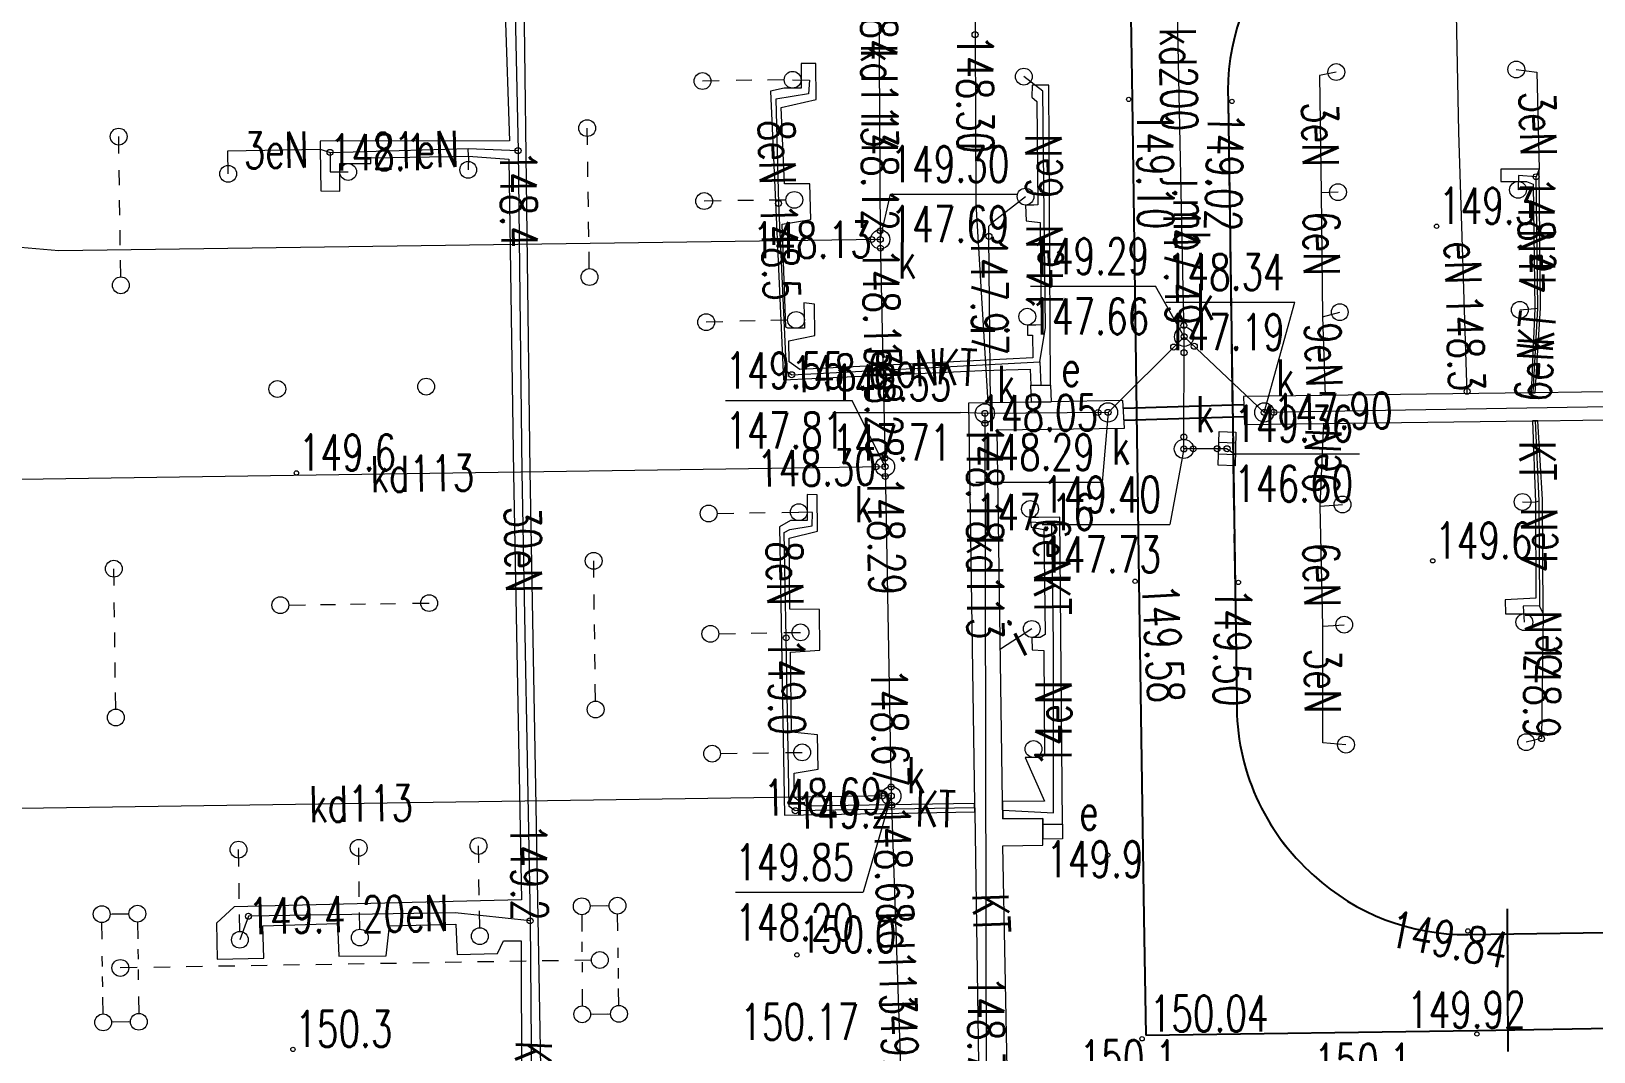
# Model space of a CAD drawing. Header units: metres. Extents: x 7583802 to 7586368, y 5958992 to 5960558.
# Drawn here: x 7585829 to 7585894.1, y 5959352 to 5959394.5 of the extents above; entities that cross this region are included whole.
import ezdxf
from ezdxf.enums import TextEntityAlignment as Align

# ---------------------------------------------------------------- set-up
doc = ezdxf.new("R2010")
doc.units = ezdxf.units.M
for name, pattern in [('3_KTJZ01', [4, 3, -1]), ('3_KTKR01', [0]), ('4_1', [0]), ('4_SUOP03_13', [0]), ('4_SUOP05_02', [0]), ('4_SUPE_01', [0]), ('4_SUPI_01', [0]), ('4_SUPK_01', [0]), ('4_SUSM03_02', [0]), ('4_SUUS18_02', [0])]:
    doc.linetypes.add(name, pattern=pattern)
doc.layers.get('0').update_dxf_attribs({"color": 250, "linetype": 'CONTINUOUS', "lineweight": 100})
for name, color, linetype, lineweight in [('KTJZ_E_T_0', 7, 'CONTINUOUS', 15), ('KTJZ_L_0', 7, '3_KTJZ01', 18), ('KTKR_L_0', 7, '3_KTKR01', 25), ('RTPW_T_0', 7, 'CONTINUOUS', 15), ('RTPW_T_1', 7, 'CONTINUOUS', 15), ('SUOE_L_1', 1, '4_SUOP03_13', 25), ('SUOP_E_T_0', 7, 'CONTINUOUS', 18), ('SUOP_L_0', 7, '4_SUOP05_02', 18), ('SUPE_E_T_3', 1, 'CONTINUOUS', 15), ('SUPE_L_3', 1, '4_SUPE_01', 18), ('SUPI_E_T_0', 7, 'CONTINUOUS', 15), ('SUPI_L_0', 7, '4_SUPI_01', 18), ('SUPK_E_T_0', 34, 'CONTINUOUS', 15), ('SUPK_L_0', 34, '4_SUPK_01', 18), ('SUSM_L_4', 7, 'CONTINUOUS', 18), ('SUSM_L_5', 7, 'CONTINUOUS', 18), ('SUSM_T_3', 7, 'CONTINUOUS', 18), ('SUTE_T_0', 1, 'CONTINUOUS', 18), ('SUTI_T_0', 7, 'CONTINUOUS', 18), ('SUTK_T_0', 34, 'CONTINUOUS', 18), ('SUUE_E_T_2', 7, 'CONTINUOUS', 15), ('SUUE_L_3', 7, '4_1', 18), ('SUUK_E_T_3', 7, 'CONTINUOUS', 15), ('SUUK_T_0', 7, 'CONTINUOUS', 18), ('SUUK_T_4', 7, 'CONTINUOUS', 13)]:
    doc.layers.add(name, color=color, linetype=linetype, lineweight=lineweight)
doc.styles.get("Standard").update_dxf_attribs({"font": 'Simplex.SHX', "width": 0.75})

# ---------------------------------------------------------------- blocks, each defined once
blk = doc.blocks.new('3_RTPW01')
at = {"linetype": 'CONTINUOUS'}
blk.add_circle((0, 0), 0.09, dxfattribs=at)
blk = doc.blocks.new('3_RTPW02')
at = {"linetype": 'CONTINUOUS'}
blk.add_circle((0, 0), 0.09, dxfattribs=at)
blk = doc.blocks.new('4_SUSM04_01')
at = {"linetype": 'CONTINUOUS'}
blk.add_circle((0, 0), 0.35, dxfattribs=at)
blk = doc.blocks.new('4_SUPS01_03')
at = {"linetype": 'CONTINUOUS'}
blk.add_circle((0, 0), 0.125, dxfattribs=at)
blk = doc.blocks.new('4_SUPS01_10')
at = {"linetype": 'CONTINUOUS'}
blk.add_circle((0, 0), 0.125, dxfattribs=at)
blk = doc.blocks.new('4_SUPS01_05')
at = {"linetype": 'CONTINUOUS'}
blk.add_circle((0, 0), 0.125, dxfattribs=at)
blk = doc.blocks.new('4_SUUS22_01')
at = {"linetype": 'CONTINUOUS'}
blk.add_circle((0, 0), 0.4, dxfattribs=at)
blk = doc.blocks.new('4_SUUS05')
at = {"linetype": 'CONTINUOUS'}
for p, q in [((-0.7, -0.35), (-0.7, 0.35)), ((-0.7, 0.35), (0.7, 0.35)), ((-0.245, 0.35), (-0.245, -0.35)), ((0.245, 0.35), (0.245, -0.35)), ((0.7, 0.35), (0.7, -0.35)), ((0.7, -0.35), (-0.7, -0.35))]:
    blk.add_line(p, q, dxfattribs=at)

msp = doc.modelspace()

# ---------------------------------------------------------------- linework, layer by layer
at = {"layer": 'KTJZ_L_0', "linetype": '3_KTJZ01'}
for p, q in [((7585874.52, 5959415.63), (7585874.9, 5959391.63)), ((7585874.9, 5959391.63), (7585875.17, 5959371.57)), ((7585879.25, 5959366.53), (7585878.9, 5959391.55)), ((7585875.17, 5959371.57), (7585875.38, 5959357.57)), ((7585875.38, 5959357.57), (7585875.46, 5959352.67)), ((7585896.86, 5959356.98), (7585888.88, 5959356.86)), ((7585875.46, 5959352.67), (7585889.26, 5959352.87)), ((7585889.26, 5959352.87), (7585897.26, 5959353))]:
    msp.add_line(p, q, dxfattribs=at)
for centre, radius, start, end in [((7585887.96, 5959392.027), 9.072, 137.97874, 183.01312), ((7585888.718, 5959366.426), 9.468, 179.36809, 228.6306), ((7585888.789, 5959366.23), 9.37, 227.5125, 270.55607)]:
    msp.add_arc(centre, radius, start, end, dxfattribs=at)
at = {"layer": 'KTKR_L_0', "linetype": '3_KTKR01'}
for p, q in [((7585874.52, 5959415.63), (7585874.9, 5959391.63)), ((7585874.9, 5959391.63), (7585875.17, 5959371.57)), ((7585878.9, 5959391.55), (7585879.25, 5959366.53)), ((7585875.17, 5959371.57), (7585875.38, 5959357.57)), ((7585875.38, 5959357.57), (7585875.46, 5959352.67)), ((7585888.88, 5959356.86), (7585896.86, 5959356.98)), ((7585875.46, 5959352.67), (7585889.26, 5959352.87)), ((7585889.26, 5959352.87), (7585897.26, 5959353))]:
    msp.add_line(p, q, dxfattribs=at)
for centre, radius, start, end in [((7585887.96, 5959392.027), 9.072, 137.97874, 183.01312), ((7585888.718, 5959366.426), 9.468, 179.36809, 228.6306), ((7585888.789, 5959366.23), 9.37, 227.5125, 270.55607)]:
    msp.add_arc(centre, radius, start, end, dxfattribs=at)
at = {"layer": 'SUOE_L_1', "linetype": '4_1'}
for p, q in [((7585874.53, 5959378.775), (7585879.549, 5959378.925)), ((7585874.56, 5959378.275), (7585879.561, 5959378.425)), ((7585890.52, 5959357.93), (7585890.55, 5959351.99))]:
    msp.add_line(p, q, dxfattribs=at)
at = {"layer": 'SUOP_L_0', "linetype": '4_1'}
for p, q in [((7585849.82, 5959376.17), (7585849.36, 5959412.65)), ((7585848.78, 5959395.24), (7585848.96, 5959389.91)), ((7585861.11, 5959393.12), (7585861.1, 5959392.8)), ((7585861.1, 5959392.8), (7585861.1, 5959392.1)), ((7585861.71, 5959393.12), (7585861.11, 5959393.12)), ((7585861.73, 5959391.63), (7585861.71, 5959393.12)), ((7585860.4, 5959392.1), (7585859.83, 5959391.98)), ((7585861.1, 5959392.1), (7585860.4, 5959392.1)), ((7585870.734, 5959392.23), (7585870.72, 5959391.73)), ((7585871.43, 5959392.22), (7585870.734, 5959392.23)), ((7585871.5, 5959379.74), (7585871.43, 5959392.22)), ((7585859.83, 5959391.98), (7585860.37, 5959379.95)), ((7585860.27, 5959391.3), (7585861.73, 5959391.63)), ((7585870.72, 5959391.73), (7585870.92, 5959391.55)), ((7585870.92, 5959391.55), (7585870.96, 5959387.24)), ((7585860.41, 5959388.12), (7585860.27, 5959391.3)), ((7585848.96, 5959389.91), (7585841.07, 5959389.89)), ((7585841.07, 5959389.89), (7585841.07, 5959389.56)), ((7585841.07, 5959389.56), (7585841.1, 5959387.82)), ((7585841.884, 5959388.26), (7585841.884, 5959388.96)), ((7585841.884, 5959388.96), (7585842.584, 5959388.96)), ((7585842.584, 5959388.96), (7585843.18, 5959388.96)), ((7585843.18, 5959389.2), (7585847.24, 5959389.27)), ((7585843.18, 5959388.96), (7585843.18, 5959389.2)), ((7585847.24, 5959389.27), (7585848.92, 5959389.15)), ((7585848.92, 5959389.15), (7585849.12, 5959376.06)), ((7585841.89, 5959387.81), (7585841.884, 5959388.26)), ((7585891.85, 5959388.72), (7585890.26, 5959388.73)), ((7585890.26, 5959388.73), (7585890.26, 5959388.21)), ((7585890.26, 5959388.21), (7585890.622, 5959388.216)), ((7585890.622, 5959388.216), (7585891.322, 5959388.216)), ((7585891.322, 5959388.216), (7585891.6, 5959388.1)), ((7585891.91, 5959382.94), (7585891.85, 5959388.72)), ((7585841.1, 5959387.82), (7585841.89, 5959387.81)), ((7585861.47, 5959388.12), (7585860.41, 5959388.12)), ((7585861.51, 5959386.63), (7585861.47, 5959388.12)), ((7585891.6, 5959388.1), (7585891.67, 5959382.93)), ((7585870.805, 5959387.235), (7585870.455, 5959387.235)), ((7585870.455, 5959387.235), (7585870.48, 5959386.57)), ((7585870.96, 5959387.24), (7585870.805, 5959387.235)), ((7585860.31, 5959386.44), (7585861.51, 5959386.63)), ((7585860.46, 5959382.15), (7585860.31, 5959386.44)), ((7585870.48, 5959386.57), (7585871.06, 5959386.51)), ((7585871.06, 5959386.51), (7585871.1, 5959382.24)), ((7585861.66, 5959383.11), (7585861.22, 5959383.16)), ((7585861.22, 5959383.16), (7585861.243, 5959382.101)), ((7585861.67, 5959381.8), (7585861.66, 5959383.11)), ((7585891.67, 5959382.93), (7585891.515, 5959379.415)), ((7585891.684, 5959379.417), (7585891.91, 5959382.94)), ((7585860.548, 5959382.101), (7585860.46, 5959382.15)), ((7585861.243, 5959382.101), (7585860.548, 5959382.101)), ((7585860.59, 5959381.58), (7585861.67, 5959381.8)), ((7585870.876, 5959382.236), (7585870.54, 5959382.236)), ((7585870.54, 5959382.236), (7585870.54, 5959381.82)), ((7585870.54, 5959381.82), (7585870.74, 5959381.82)), ((7585870.74, 5959381.82), (7585870.76, 5959380.87)), ((7585871.1, 5959382.24), (7585870.876, 5959382.236)), ((7585860.6, 5959380.71), (7585860.59, 5959381.58)), ((7585861.05, 5959380.39), (7585860.6, 5959380.71)), ((7585868.57, 5959380.76), (7585861.05, 5959380.39)), ((7585870.76, 5959380.87), (7585868.57, 5959380.76)), ((7585868.63, 5959380.34), (7585870.64, 5959380.4)), ((7585870.64, 5959380.4), (7585870.68, 5959379.73)), ((7585860.37, 5959379.95), (7585868.63, 5959380.34)), ((7585870.68, 5959379.73), (7585871.5, 5959379.74)), ((7585874.51, 5959379.1), (7585871.52, 5959379.044)), ((7585874.58, 5959377.95), (7585874.51, 5959379.1)), ((7585891.515, 5959379.415), (7585879.54, 5959379.26)), ((7585879.54, 5959379.26), (7585879.57, 5959378.09)), ((7585891.515, 5959379.415), (7585891.684, 5959379.417)), ((7585891.684, 5959379.417), (7585891.515, 5959379.415)), ((7585897.241, 5959379.49), (7585891.684, 5959379.417)), ((7585870.7, 5959379.029), (7585868.08, 5959378.98)), ((7585868.08, 5959378.98), (7585868.331, 5959362.318)), ((7585871.52, 5959379.044), (7585870.7, 5959379.029)), ((7585869.27, 5959377.88), (7585874.58, 5959377.95)), ((7585869.499, 5959362.404), (7585869.27, 5959377.88)), ((7585879.57, 5959378.09), (7585891.577, 5959378.25)), ((7585891.791, 5959378.252), (7585891.577, 5959378.25)), ((7585891.577, 5959378.25), (7585891.791, 5959378.252)), ((7585891.577, 5959378.25), (7585891.7, 5959374.86)), ((7585891.791, 5959378.252), (7585897.507, 5959378.328)), ((7585891.99, 5959374.97), (7585891.791, 5959378.252)), ((7585849.12, 5959376.06), (7585849.45, 5959358.3)), ((7585850.3, 5959349.35), (7585849.82, 5959376.17)), ((7585861.77, 5959375.17), (7585861.35, 5959375.18)), ((7585861.35, 5959375.18), (7585861.357, 5959374.796)), ((7585861.357, 5959374.796), (7585861.357, 5959374.096)), ((7585861.78, 5959373.66), (7585861.77, 5959375.17)), ((7585891.7, 5959374.86), (7585891.72, 5959370.87)), ((7585892.02, 5959370.23), (7585891.99, 5959374.97)), ((7585860.657, 5959374.096), (7585860.2, 5959373.84)), ((7585861.357, 5959374.096), (7585860.657, 5959374.096)), ((7585870.991, 5959374.227), (7585870.641, 5959374.227)), ((7585870.641, 5959374.227), (7585870.69, 5959373.82)), ((7585871.88, 5959374.24), (7585870.991, 5959374.227)), ((7585871.99, 5959361.46), (7585871.88, 5959374.24)), ((7585860.2, 5959373.84), (7585860.41, 5959361.83)), ((7585860.6, 5959373.36), (7585861.78, 5959373.66)), ((7585860.64, 5959370.41), (7585860.6, 5959373.36)), ((7585870.69, 5959373.82), (7585871.21, 5959373.72)), ((7585871.21, 5959373.72), (7585871.27, 5959369.35)), ((7585891.72, 5959370.87), (7585890.43, 5959370.8)), ((7585890.43, 5959370.8), (7585890.45, 5959370.21)), ((7585861.87, 5959370.4), (7585860.64, 5959370.41)), ((7585861.88, 5959368.7), (7585861.87, 5959370.4)), ((7585890.45, 5959370.21), (7585890.884, 5959370.218)), ((7585890.884, 5959370.218), (7585891.584, 5959370.218)), ((7585891.584, 5959370.218), (7585892.02, 5959370.23)), ((7585871.27, 5959369.35), (7585871.063, 5959369.235)), ((7585860.66, 5959368.62), (7585861.88, 5959368.7)), ((7585871.063, 5959369.235), (7585870.713, 5959369.235)), ((7585870.713, 5959369.235), (7585870.73, 5959368.71)), ((7585870.73, 5959368.71), (7585871.22, 5959368.69)), ((7585871.22, 5959368.69), (7585871.24, 5959364.34)), ((7585860.7, 5959365.28), (7585860.66, 5959368.62)), ((7585861.79, 5959365.17), (7585860.7, 5959365.28)), ((7585861.82, 5959363.74), (7585861.79, 5959365.17)), ((7585871.134, 5959364.236), (7585870.434, 5959364.236)), ((7585870.434, 5959364.236), (7585871.25, 5959362.41)), ((7585871.24, 5959364.34), (7585871.134, 5959364.236)), ((7585860.81, 5959363.58), (7585861.82, 5959363.74)), ((7585860.81, 5959362.56), (7585860.81, 5959363.58)), ((7585861.31, 5959362.2), (7585860.81, 5959362.56)), ((7585868.331, 5959362.318), (7585861.31, 5959362.2)), ((7585868.337, 5959361.967), (7585868.331, 5959362.318)), ((7585868.331, 5959362.318), (7585868.337, 5959361.967)), ((7585871.25, 5959362.41), (7585869.499, 5959362.404)), ((7585869.499, 5959362.404), (7585869.51, 5959361.68)), ((7585869.51, 5959361.68), (7585869.499, 5959362.404)), ((7585860.41, 5959361.83), (7585868.337, 5959361.967)), ((7585868.337, 5959361.967), (7585868.53, 5959349.14)), ((7585869.51, 5959361.68), (7585871.17, 5959361.69)), ((7585871.17, 5959361.69), (7585869.51, 5959361.68)), ((7585871.17, 5959361.69), (7585871.17, 5959361.45)), ((7585871.172, 5959361.45), (7585871.17, 5959361.69)), ((7585871.17, 5959361.45), (7585871.99, 5959361.46)), ((7585871.178, 5959360.83), (7585871.172, 5959361.45)), ((7585869.51, 5959360.55), (7585871.18, 5959360.58)), ((7585869.7, 5959350.31), (7585869.51, 5959360.55)), ((7585871.18, 5959360.58), (7585871.178, 5959360.83)), ((7585849.45, 5959358.3), (7585837.48, 5959358.01)), ((7585837.48, 5959358.01), (7585836.75, 5959357.34)), ((7585836.75, 5959357.34), (7585836.78, 5959355.84)), ((7585838.68, 5959357.23), (7585841.79, 5959357.32)), ((7585838.72, 5959355.88), (7585838.68, 5959357.23)), ((7585841.79, 5959357.32), (7585841.84, 5959355.96)), ((7585843.82, 5959355.98), (7585843.96, 5959357.23)), ((7585843.96, 5959357.23), (7585846.72, 5959357.3)), ((7585846.72, 5959357.3), (7585846.78, 5959356.03)), ((7585848.46, 5959356.07), (7585848.71, 5959356.6)), ((7585848.71, 5959356.6), (7585849.44, 5959356.6)), ((7585849.44, 5959356.6), (7585849.46, 5959349.16)), ((7585836.78, 5959355.84), (7585838.72, 5959355.88)), ((7585841.84, 5959355.96), (7585843.82, 5959355.98)), ((7585846.78, 5959356.03), (7585848.46, 5959356.07))]:
    msp.add_line(p, q, dxfattribs=at)
at = {"layer": 'SUPE_L_3', "linetype": '4_SUPE_01'}
for p, q in [((7585888.51, 5959390.27), (7585888.33, 5959399.03)), ((7585849.19, 5959395.241), (7585849.309, 5959389.501)), ((7585883.4, 5959392.77), (7585882.7, 5959392.62)), ((7585890.899, 5959392.876), (7585891.75, 5959392.76)), ((7585891.75, 5959392.76), (7585891.85, 5959388.72)), ((7585860.75, 5959392.45), (7585861.453, 5959392.432)), ((7585861.453, 5959392.432), (7585861.415, 5959391.865)), ((7585871.178, 5959391.97), (7585870.384, 5959392.58)), ((7585882.7, 5959392.62), (7585882.77, 5959387.74)), ((7585861.415, 5959391.865), (7585860.05, 5959391.64)), ((7585860.05, 5959391.64), (7585860.163, 5959387.3)), ((7585871.233, 5959386.882), (7585871.178, 5959391.97)), ((7585888.851, 5959379.381), (7585888.51, 5959390.27)), ((7585837.22, 5959389.49), (7585841.07, 5959389.56)), ((7585841.07, 5959389.56), (7585841.477, 5959389.425)), ((7585841.477, 5959389.425), (7585847.238, 5959389.589)), ((7585847.238, 5959389.589), (7585849.309, 5959389.501)), ((7585847.24, 5959389.27), (7585847.238, 5959389.589)), ((7585849.309, 5959389.501), (7585849.47, 5959376.115)), ((7585837.234, 5959388.532), (7585837.22, 5959389.49)), ((7585841.477, 5959389.425), (7585841.488, 5959388.612)), ((7585847.24, 5959389.27), (7585847.236, 5959388.699)), ((7585841.488, 5959388.612), (7585842.234, 5959388.61)), ((7585890.987, 5959388.469), (7585890.972, 5959387.866)), ((7585891.725, 5959388.41), (7585890.987, 5959388.469)), ((7585891.85, 5959388.72), (7585891.725, 5959388.41)), ((7585891.79, 5959382.935), (7585891.725, 5959388.41)), ((7585883.472, 5959387.767), (7585882.77, 5959387.74)), ((7585882.77, 5959387.74), (7585882.82, 5959382.58)), ((7585860.163, 5959387.3), (7585860.485, 5959380.33)), ((7585871.284, 5959382.134), (7585871.233, 5959386.882)), ((7585882.82, 5959382.58), (7585883.544, 5959382.771)), ((7585882.82, 5959382.58), (7585882.933, 5959379.304)), ((7585891.045, 5959382.871), (7585891.67, 5959382.93)), ((7585891.599, 5959379.416), (7585891.79, 5959382.935)), ((7585891.67, 5959382.93), (7585891.79, 5959382.935)), ((7585871.05, 5959380.707), (7585871.284, 5959382.134)), ((7585860.71, 5959380.17), (7585871.05, 5959380.707)), ((7585871.05, 5959380.707), (7585871.09, 5959379.735)), ((7585860.485, 5959380.33), (7585860.71, 5959380.17)), ((7585882.73, 5959374.7), (7585882.878, 5959378.134)), ((7585891.684, 5959378.251), (7585891.845, 5959374.915)), ((7585849.47, 5959376.115), (7585849.81, 5959357.431)), ((7585870.666, 5959374.024), (7585870.641, 5959374.577)), ((7585882.73, 5959374.7), (7585883.659, 5959374.765)), ((7585882.84, 5959369.7), (7585882.73, 5959374.7)), ((7585891.161, 5959374.871), (7585891.7, 5959374.86)), ((7585891.7, 5959374.86), (7585891.845, 5959374.915)), ((7585891.845, 5959374.915), (7585891.87, 5959370.55)), ((7585860.628, 5959373.728), (7585861.569, 5959373.878)), ((7585861.583, 5959374.429), (7585861.007, 5959374.446)), ((7585861.569, 5959373.878), (7585861.583, 5959374.429)), ((7585871.545, 5959373.98), (7585870.666, 5959374.024)), ((7585871.612, 5959368.97), (7585871.545, 5959373.98)), ((7585860.4, 5959373.6), (7585860.628, 5959373.728)), ((7585860.481, 5959369.214), (7585860.4, 5959373.6)), ((7585891.87, 5959370.55), (7585891.185, 5959370.533)), ((7585891.185, 5959370.533), (7585891.234, 5959369.868)), ((7585892.02, 5959370.23), (7585891.87, 5959370.55)), ((7585892.02, 5959370.23), (7585891.95, 5959365.02)), ((7585882.84, 5959369.7), (7585883.731, 5959369.762)), ((7585882.84, 5959364.84), (7585882.84, 5959369.7)), ((7585860.61, 5959362.195), (7585860.481, 5959369.214)), ((7585871.62, 5959361.935), (7585871.612, 5959368.97)), ((7585883.804, 5959364.766), (7585882.84, 5959364.84)), ((7585891.95, 5959365.02), (7585891.307, 5959364.872)), ((7585860.86, 5959362.015), (7585860.61, 5959362.195)), ((7585868.334, 5959362.142), (7585860.86, 5959362.015)), ((7585869.505, 5959362.042), (7585871.62, 5959361.935)), ((7585838.08, 5959357.62), (7585837.723, 5959356.644)), ((7585846.69, 5959357.766), (7585838.08, 5959357.62)), ((7585849.81, 5959357.431), (7585846.69, 5959357.766)), ((7585849.81, 5959357.431), (7585849.996, 5959336.577))]:
    msp.add_line(p, q, dxfattribs=at)
at = {"layer": 'SUPI_L_0', "linetype": '4_1'}
for p, q in [((7585868.54, 5959414.03), (7585868.35, 5959394.33)), ((7585868.35, 5959394.33), (7585868.38, 5959387.29)), ((7585869.15, 5959386.57), (7585870.455, 5959387.585)), ((7585868.38, 5959387.29), (7585868.882, 5959378.995)), ((7585868.93, 5959386.35), (7585869.15, 5959386.57)), ((7585868.93, 5959385.93), (7585868.93, 5959386.35)), ((7585868.991, 5959378.997), (7585868.93, 5959385.93)), ((7585870.713, 5959369.585), (7585869.405, 5959368.746))]:
    msp.add_line(p, q, dxfattribs=at)
at = {"layer": 'SUPK_L_0', "linetype": '4_1'}
for p, q in [((7585877.06, 5959381.75), (7585876.64, 5959401.91)), ((7585864.33, 5959398.57), (7585864.4, 5959385.8)), ((7585830.18, 5959385.33), (7585820.44, 5959386.14)), ((7585864.4, 5959385.8), (7585830.18, 5959385.33)), ((7585864.4, 5959385.8), (7585864.6, 5959376.34)), ((7585877.06, 5959381.75), (7585873.89, 5959378.6)), ((7585877.05, 5959377.08), (7585877.06, 5959381.75)), ((7585880.4, 5959378.6), (7585877.06, 5959381.75)), ((7585873.89, 5959378.6), (7585868.76, 5959378.56)), ((7585868.76, 5959378.56), (7585868.82, 5959349.78)), ((7585909.09, 5959379.06), (7585880.4, 5959378.6)), ((7585878.85, 5959377.09), (7585877.05, 5959377.08)), ((7585864.6, 5959376.34), (7585731.93, 5959374.38)), ((7585864.6, 5959376.34), (7585864.86, 5959362.63)), ((7585864.86, 5959362.63), (7585731.69, 5959360.73)), ((7585864.86, 5959362.63), (7585865.32, 5959349.14))]:
    msp.add_line(p, q, dxfattribs=at)
at = {"layer": 'SUSM_L_4', "linetype": '4_SUSM03_02'}
for p, q in [((7585857.694, 5959392.406), (7585856.994, 5959392.396)), ((7585859.047, 5959392.426), (7585858.394, 5959392.416)), ((7585860.4, 5959392.445), (7585859.7, 5959392.435)), ((7585852.202, 5959389.737), (7585852.192, 5959390.437)), ((7585832.682, 5959389.382), (7585832.672, 5959390.082)), ((7585852.222, 5959388.412), (7585852.213, 5959389.037)), ((7585832.701, 5959388.059), (7585832.692, 5959388.682)), ((7585852.241, 5959387.161), (7585852.232, 5959387.786)), ((7585832.72, 5959386.812), (7585832.71, 5959387.435)), ((7585857.766, 5959387.408), (7585857.066, 5959387.399)), ((7585859.118, 5959387.425), (7585858.466, 5959387.417)), ((7585860.471, 5959387.443), (7585859.771, 5959387.434)), ((7585852.26, 5959385.91), (7585852.251, 5959386.536)), ((7585832.738, 5959385.565), (7585832.729, 5959386.189)), ((7585832.757, 5959384.242), (7585832.747, 5959384.942)), ((7585852.28, 5959384.585), (7585852.269, 5959385.285)), ((7585857.849, 5959382.375), (7585857.149, 5959382.358)), ((7585859.196, 5959382.409), (7585858.549, 5959382.393)), ((7585860.543, 5959382.442), (7585859.843, 5959382.425)), ((7585857.601, 5959374.397), (7585858.301, 5959374.407)), ((7585858.954, 5959374.416), (7585859.607, 5959374.426)), ((7585860.307, 5959374.436), (7585861.007, 5959374.446)), ((7585832.479, 5959371.392), (7585832.47, 5959372.092)), ((7585852.471, 5959371.722), (7585852.462, 5959372.422)), ((7585832.497, 5959370.068), (7585832.489, 5959370.692)), ((7585842.332, 5959370.614), (7585842.957, 5959370.623)), ((7585843.582, 5959370.632), (7585844.207, 5959370.641)), ((7585844.907, 5959370.651), (7585845.607, 5959370.661)), ((7585852.488, 5959370.399), (7585852.48, 5959371.022)), ((7585839.757, 5959370.577), (7585840.457, 5959370.587)), ((7585841.082, 5959370.596), (7585841.707, 5959370.605)), ((7585832.514, 5959368.819), (7585832.505, 5959369.443)), ((7585852.504, 5959369.152), (7585852.496, 5959369.775)), ((7585857.673, 5959369.385), (7585858.373, 5959369.397)), ((7585859.026, 5959369.408), (7585859.679, 5959369.419)), ((7585860.379, 5959369.43), (7585861.079, 5959369.442)), ((7585832.531, 5959367.569), (7585832.522, 5959368.194)), ((7585852.52, 5959367.904), (7585852.512, 5959368.528)), ((7585832.548, 5959366.245), (7585832.539, 5959366.945)), ((7585852.537, 5959366.581), (7585852.528, 5959367.281)), ((7585857.744, 5959364.396), (7585858.444, 5959364.406)), ((7585859.097, 5959364.416), (7585859.75, 5959364.426)), ((7585860.45, 5959364.436), (7585861.15, 5959364.446)), ((7585837.677, 5959359.697), (7585837.666, 5959360.397)), ((7585842.68, 5959359.769), (7585842.672, 5959360.469)), ((7585847.672, 5959359.85), (7585847.661, 5959360.55)), ((7585837.697, 5959358.346), (7585837.687, 5959358.997)), ((7585842.697, 5959358.427), (7585842.689, 5959359.069)), ((7585847.692, 5959358.498), (7585847.682, 5959359.15)), ((7585837.718, 5959356.994), (7585837.707, 5959357.694)), ((7585842.713, 5959357.085), (7585842.704, 5959357.785)), ((7585847.713, 5959357.146), (7585847.702, 5959357.846)), ((7585844.253, 5959355.662), (7585843.579, 5959355.651)), ((7585845.602, 5959355.684), (7585844.927, 5959355.673)), ((7585846.95, 5959355.706), (7585846.276, 5959355.695)), ((7585848.299, 5959355.729), (7585847.624, 5959355.718)), ((7585849.647, 5959355.751), (7585848.973, 5959355.74)), ((7585850.995, 5959355.773), (7585850.321, 5959355.762)), ((7585852.37, 5959355.796), (7585851.67, 5959355.785)), ((7585833.44, 5959355.483), (7585832.74, 5959355.471)), ((7585834.814, 5959355.505), (7585834.14, 5959355.494)), ((7585836.162, 5959355.528), (7585835.488, 5959355.517)), ((7585837.511, 5959355.55), (7585836.837, 5959355.539)), ((7585838.859, 5959355.572), (7585838.185, 5959355.561)), ((7585840.208, 5959355.595), (7585839.534, 5959355.584)), ((7585841.556, 5959355.617), (7585840.882, 5959355.606)), ((7585842.905, 5959355.639), (7585842.231, 5959355.628))]:
    msp.add_line(p, q, dxfattribs=at)
for centre in [(7585860.75, 5959392.45), (7585856.994, 5959392.396), (7585832.672, 5959390.082), (7585852.192, 5959390.437), (7585857.066, 5959387.399), (7585860.821, 5959387.447), (7585852.285, 5959384.235), (7585832.762, 5959383.892), (7585857.149, 5959382.358), (7585860.893, 5959382.451), (7585857.251, 5959374.392), (7585861.007, 5959374.446), (7585852.462, 5959372.422), (7585832.47, 5959372.092), (7585839.407, 5959370.572), (7585845.607, 5959370.661), (7585857.323, 5959369.379), (7585861.079, 5959369.442), (7585832.553, 5959365.895), (7585852.542, 5959366.231), (7585861.15, 5959364.446), (7585857.394, 5959364.391), (7585847.661, 5959360.55), (7585837.666, 5959360.397), (7585842.672, 5959360.469), (7585837.723, 5959356.644), (7585842.717, 5959356.735), (7585847.718, 5959356.796), (7585832.74, 5959355.471), (7585852.719, 5959355.802)]:
    msp.add_circle(centre, 0.35, dxfattribs=at)
at = {"layer": 'SUSM_L_5', "linetype": '4_SUSM03_02'}
for p, q in [((7585832.316, 5959357.716), (7585833.016, 5959357.725)), ((7585832.402, 5959357.717), (7585833.102, 5959357.726)), ((7585851.966, 5959357.688), (7585851.969, 5959356.988)), ((7585853.014, 5959358.056), (7585852.314, 5959358.044)), ((7585853.104, 5959358.058), (7585852.404, 5959358.046)), ((7585853.468, 5959357.014), (7585853.459, 5959357.714)), ((7585831.98, 5959356.662), (7585831.971, 5959357.362)), ((7585833.457, 5959357.38), (7585833.466, 5959356.68)), ((7585851.971, 5959356.564), (7585851.973, 5959356.139)), ((7585853.483, 5959355.888), (7585853.478, 5959356.314)), ((7585831.996, 5959355.535), (7585831.99, 5959355.962)), ((7585833.472, 5959356.255), (7585833.478, 5959355.83)), ((7585851.975, 5959355.714), (7585851.977, 5959355.29)), ((7585832.008, 5959354.681), (7585832.002, 5959355.108)), ((7585833.484, 5959355.405), (7585833.49, 5959354.98)), ((7585853.495, 5959355.036), (7585853.489, 5959355.462)), ((7585851.98, 5959354.59), (7585851.983, 5959353.89)), ((7585853.51, 5959353.91), (7585853.501, 5959354.61)), ((7585832.023, 5959353.554), (7585832.014, 5959354.254)), ((7585833.5, 5959354.28), (7585833.509, 5959353.58)), ((7585833.078, 5959353.222), (7585832.378, 5959353.21)), ((7585833.164, 5959353.224), (7585832.464, 5959353.212)), ((7585852.335, 5959353.545), (7585853.035, 5959353.554)), ((7585852.465, 5959353.546), (7585853.165, 5959353.555))]:
    msp.add_line(p, q, dxfattribs=at)
for centre in [(7585851.964, 5959358.038), (7585851.964, 5959358.038), (7585853.454, 5959358.064), (7585853.454, 5959358.064), (7585831.966, 5959357.712), (7585831.966, 5959357.712), (7585833.452, 5959357.73), (7585833.452, 5959357.73), (7585851.985, 5959353.54), (7585851.985, 5959353.54), (7585853.515, 5959353.56), (7585853.515, 5959353.56), (7585832.028, 5959353.204), (7585832.028, 5959353.204), (7585833.514, 5959353.23), (7585833.514, 5959353.23)]:
    msp.add_circle(centre, 0.35, dxfattribs=at)
at = {"layer": 'SUTK_T_0', "linetype": 'CONTINUOUS'}
for p, q in [((7585864.4, 5959385.8), (7585864.83, 5959387.69)), ((7585864.83, 5959387.69), (7585870.095, 5959387.69)), ((7585870.657, 5959383.849), (7585875.869, 5959383.849)), ((7585877.06, 5959381.75), (7585875.869, 5959383.849)), ((7585876.299, 5959383.194), (7585881.673, 5959383.194)), ((7585880.4, 5959378.6), (7585881.673, 5959383.194)), ((7585857.958, 5959379.099), (7585863.224, 5959379.099)), ((7585864.6, 5959376.34), (7585863.224, 5959379.099)), ((7585862.419, 5959378.592), (7585867.739, 5959378.592)), ((7585868.76, 5959378.56), (7585867.739, 5959378.592)), ((7585873.89, 5959378.6), (7585873.65, 5959375.698)), ((7585877.05, 5959377.08), (7585876.468, 5959373.937)), ((7585878.85, 5959377.09), (7585879.153, 5959376.879)), ((7585879.153, 5959376.879), (7585884.365, 5959376.879)), ((7585868.385, 5959375.698), (7585873.65, 5959375.698)), ((7585871.148, 5959373.937), (7585876.468, 5959373.937)), ((7585864.86, 5959362.63), (7585863.683, 5959358.619)), ((7585858.363, 5959358.619), (7585863.683, 5959358.619))]:
    msp.add_line(p, q, dxfattribs=at)
at = {"layer": 'SUUE_L_3', "linetype": '4_SUUS18_02'}
for p, q in [((7585870.68, 5959379.73), (7585871.5, 5959379.74)), ((7585870.7, 5959379.029), (7585870.68, 5959379.73)), ((7585871.5, 5959379.74), (7585871.52, 5959379.044)), ((7585870.7, 5959379.029), (7585871.52, 5959379.044)), ((7585871.172, 5959361.45), (7585871.99, 5959361.46)), ((7585871.172, 5959361.45), (7585871.178, 5959360.83)), ((7585871.99, 5959361.46), (7585871.99, 5959360.84)), ((7585871.99, 5959360.84), (7585871.178, 5959360.83))]:
    msp.add_line(p, q, dxfattribs=at)

# ---------------------------------------------------------------- block references
at = {"layer": 'RTPW_T_0'}
for p in [(7585887.58, 5959386.35), (7585840.08, 5959376.08), (7585887.42, 5959372.42), (7585873.88, 5959360.17), (7585860.93, 5959356.01), (7585839.93, 5959352.08)]:
    msp.add_blockref('3_RTPW01', p, dxfattribs=at)
at = {"layer": 'RTPW_T_1'}
for p in [(7585874.75, 5959391.63), (7585879.05, 5959391.55), (7585875.02, 5959371.57), (7585879.32, 5959371.52), (7585888.88, 5959357.01), (7585875.31, 5959352.52), (7585889.26, 5959352.72)]:
    msp.add_blockref('3_RTPW02', p, dxfattribs=at)
at = {"layer": 'SUSM_T_3'}
for p in [(7585870.384, 5959392.58), (7585883.4, 5959392.77), (7585890.899, 5959392.876), (7585837.234, 5959388.532), (7585842.234, 5959388.61), (7585847.236, 5959388.699), (7585890.972, 5959387.866), (7585870.455, 5959387.585), (7585883.472, 5959387.767), (7585883.544, 5959382.771), (7585891.045, 5959382.871), (7585870.526, 5959382.586), (7585839.282, 5959379.574), (7585845.481, 5959379.673), (7585891.161, 5959374.871), (7585870.641, 5959374.577), (7585883.659, 5959374.765), (7585883.731, 5959369.762), (7585891.234, 5959369.868), (7585870.713, 5959369.585), (7585870.784, 5959364.586), (7585883.804, 5959364.766), (7585891.307, 5959364.872)]:
    msp.add_blockref('4_SUSM04_01', p, dxfattribs=at)
at = {"layer": 'SUTE_T_0'}
for p in [(7585841.477, 5959389.425), (7585849.309, 5959389.501), (7585891.725, 5959388.41), (7585860.163, 5959387.3), (7585860.71, 5959380.17), (7585888.85, 5959379.48), (7585860.481, 5959369.214), (7585891.95, 5959365.02), (7585860.86, 5959362.015), (7585838.08, 5959357.62), (7585849.81, 5959357.431)]:
    msp.add_blockref('4_SUPS01_03', p, dxfattribs=at)
at = {"layer": 'SUTI_T_0'}
for p in [(7585868.35, 5959394.33), (7585868.93, 5959385.93)]:
    msp.add_blockref('4_SUPS01_10', p, dxfattribs=at)
at = {"layer": 'SUTK_T_0'}
for p in [(7585864.398, 5959386.16), (7585864.042, 5959385.797), (7585864.4, 5959385.8), (7585864.408, 5959385.438), (7585877.05, 5959382.217), (7585877.06, 5959381.75), (7585876.627, 5959381.32), (7585877.059, 5959381.09), (7585877.483, 5959381.351), (7585868.76, 5959378.56), (7585873.479, 5959378.597), (7585873.89, 5959378.6), (7585880.4, 5959378.6), (7585880.796, 5959378.606), (7585868.761, 5959378.143), (7585877.05, 5959377.08), (7585877.051, 5959377.573), (7585877.438, 5959377.082), (7585878.438, 5959377.088), (7585878.85, 5959377.09), (7585864.592, 5959376.697), (7585864.223, 5959376.334), (7585864.6, 5959376.34), (7585864.608, 5959375.934), (7585864.853, 5959363.006), (7585864.494, 5959362.625), (7585864.86, 5959362.63), (7585864.873, 5959362.245)]:
    msp.add_blockref('4_SUPS01_05', p, dxfattribs=at)
at = {"layer": 'SUUK_T_0', "rotation": 268.4646734229405}
msp.add_blockref('4_SUUS05', (7585878.85, 5959377.09), dxfattribs=at)
at = {"layer": 'SUUK_T_4'}
for p in [(7585864.4, 5959385.8), (7585877.06, 5959381.75), (7585868.76, 5959378.56), (7585873.89, 5959378.6), (7585880.4, 5959378.6), (7585877.05, 5959377.08), (7585864.6, 5959376.34), (7585864.86, 5959362.63)]:
    msp.add_blockref('4_SUUS22_01', p, dxfattribs=at)

# ---------------------------------------------------------------- texts
at = {"layer": 'KTJZ_E_T_0', "width": 0.7}
msp.add_text('j.mb.', height=1.5, rotation=270.7639, dxfattribs=at).set_placement((7585877.166, 5959386.635), align=Align.MIDDLE)
at = {"layer": 'RTPW_T_0', "width": 0.7}
for s, p in [('149.3', (7585887.68, 5959386.45)), ('149.6', (7585840.18, 5959376.18)), ('149.6', (7585887.52, 5959372.52)), ('149.9', (7585871.324, 5959359.244)), ('150.0', (7585861.03, 5959356.11)), ('150.3', (7585840.03, 5959352.18)), ('150.1', (7585872.705, 5959350.96)), ('150.1', (7585882.474, 5959350.817))]:
    msp.add_text(s, height=1.5, dxfattribs=at).set_placement(p)
at = {"layer": 'RTPW_T_1', "width": 0.7}
for s, rotation, p in [('149.10', 270.40369, (7585875.094, 5959391.158)), ('149.02', 268.48234, (7585878.058, 5959391.113)), ('149.58', 273.16691, (7585875.302, 5959371.415)), ('149.50', 268.89297, (7585878.366, 5959371.317)), ('149.84', 348.88126, (7585885.525, 5959356.39))]:
    msp.add_text(s, height=1.5, rotation=rotation, dxfattribs=at).set_placement(p)
for s, p in [('149.92', (7585886.347, 5959352.978)), ('150.04', (7585875.628, 5959352.818))]:
    msp.add_text(s, height=1.5, dxfattribs=at).set_placement(p)
at = {"layer": 'SUOP_E_T_0', "width": 0.7}
for rotation, p in [(84.10937, (7585891.738, 5959381.968)), (356.82017, (7585867.592, 5959380.488)), (270, (7585891.778, 5959376.587)), (271.02303, (7585871.568, 5959370.982)), (358.35166, (7585866.712, 5959362.095)), (272.06382, (7585869.016, 5959357.748)), (267.337, (7585849.939, 5959351.595))]:
    msp.add_text('KT', height=1.5, rotation=rotation, dxfattribs=at).set_placement(p, align=Align.MIDDLE)
at = {"layer": 'SUPE_E_T_3', "width": 0.7}
for s, rotation, p in [('3eN', 271.48916, (7585891.803, 5959390.619)), ('3eN', 270.84459, (7585882.735, 5959390.175)), ('3eN', 1.01187, (7585839.226, 5959389.526)), ('21eN', 1.62883, (7585845.048, 5959389.527)), ('8eN', 271.49329, (7585860.107, 5959389.435)), ('6eN', 90.61332, (7585871.212, 5959388.846)), ('14eN', 90.61332, (7585871.257, 5959384.611)), ('6eN', 270.56595, (7585882.79, 5959385.636)), ('eN', 271.7835, (7585888.68, 5959384.836)), ('4eN', 90.6802, (7585891.767, 5959384.881)), ('9eN', 271.94356, (7585882.874, 5959381.001)), ('8eN', 2.97492, (7585865.479, 5959380.418)), ('6eN', 86.89519, (7585891.652, 5959380.384)), ('9eN', 87.44742, (7585882.811, 5959376.57)), ('30eN', 271.04394, (7585849.529, 5959372.894)), ('6eN', 270.76924, (7585871.56, 5959372.869)), ('4eN', 90.32815, (7585891.854, 5959373.282)), ('8eN', 271.05487, (7585860.431, 5959371.896)), ('6eN', 271.33861, (7585882.793, 5959371.839)), ('3eN', 89.23084, (7585892.007, 5959369.012)), ('3eN', 270.02358, (7585882.84, 5959367.419)), ('14eN', 90.06295, (7585871.616, 5959365.641)), ('20eN', 0.9728, (7585844.608, 5959357.731))]:
    msp.add_text(s, height=1.5, rotation=rotation, dxfattribs=at).set_placement(p, align=Align.MIDDLE)
at = {"layer": 'SUPI_E_T_0', "width": 0.7}
for rotation, p in [(270.28477, (7585868.37, 5959389.695)), (270.5292, (7585868.964, 5959382.012)), (27.0415, (7585870.11, 5959369.198))]:
    msp.add_text('i', height=1.5, rotation=rotation, dxfattribs=at).set_placement(p, align=Align.MIDDLE)
at = {"layer": 'SUPK_E_T_0', "width": 0.7}
for s, rotation, p in [('kd200', 271.19349, (7585876.837, 5959392.467)), ('kd113', 270.31407, (7585864.367, 5959391.781)), ('kd113', 0.84639, (7585845.323, 5959376.055)), ('kd113', 270.11945, (7585868.775, 5959371.304)), ('kd113', 0.8174, (7585842.77, 5959362.315)), ('kd113', 271.95299, (7585865.097, 5959355.674))]:
    msp.add_text(s, height=1.5, rotation=rotation, dxfattribs=at).set_placement(p, align=Align.MIDDLE)
at = {"layer": 'SUTE_T_0', "width": 0.7}
for s, rotation, p in [('148.1', 0.14523, (7585841.477, 5959389.425)), ('148.4', 270.8796, (7585849.309, 5959389.501)), ('148.4', 270.5652, (7585891.725, 5959388.41)), ('148.5', 272.03261, (7585860.163, 5959387.3)), ('148.6', 2.49309, (7585860.71, 5959380.17)), ('149.0', 270.75453, (7585860.481, 5959369.214)), ('149.2', 0.98766, (7585860.86, 5959362.015)), ('149.4', 1.40952, (7585838.08, 5959357.62))]:
    msp.add_text(s, height=1.5, rotation=rotation, dxfattribs=at).set_placement(p, align=Align.MIDDLE_LEFT)
for s, rotation, p in [('148.3', 271.81059, (7585888.85, 5959379.48)), ('148.9', 269.19679, (7585891.95, 5959365.02)), ('149.2', 271.03748, (7585849.81, 5959357.431))]:
    msp.add_text(s, height=1.5, rotation=rotation, dxfattribs=at).set_placement(p, align=Align.MIDDLE_RIGHT)
at = {"layer": 'SUTI_T_0', "width": 0.7}
for s, rotation, p in [('148.30', 270.2218, (7585868.35, 5959394.33)), ('147.97', 270.47694, (7585868.93, 5959385.93))]:
    msp.add_text(s, height=1.5, rotation=rotation, dxfattribs=at).set_placement(p, align=Align.MIDDLE_LEFT)
at = {"layer": 'SUTK_T_0', "width": 0.7}
for s, rotation, p in [('147.84', 270.31407, (7585864.332, 5959398.19)), ('148.13', 271.21115, (7585864.408, 5959385.438)), ('147.90', 0.91857, (7585880.796, 5959378.606)), ('148.18', 270.11945, (7585868.761, 5959378.143)), ('148.29', 271.08644, (7585864.608, 5959375.934)), ('148.68', 271.95299, (7585864.873, 5959362.245))]:
    msp.add_text(s, height=1.5, rotation=rotation, dxfattribs=at).set_placement(p, align=Align.MIDDLE_LEFT)
for s, rotation, p in [('148.12', 270.31407, (7585864.398, 5959386.16)), ('147.49', 271.19349, (7585877.05, 5959382.217)), ('148.13', 0.40117, (7585864.042, 5959385.797)), ('148.28', 271.21115, (7585864.592, 5959376.697)), ('148.05', 0.44674, (7585873.479, 5959378.597)), ('148.30', 0.84639, (7585864.223, 5959376.334)), ('148.67', 271.08644, (7585864.853, 5959363.006)), ('148.69', 0.8174, (7585864.494, 5959362.625)), ('148.75', 270.11945, (7585868.819, 5959350.195)), ('149.01', 271.95299, (7585865.308, 5959349.502))]:
    msp.add_text(s, height=1.5, rotation=rotation, dxfattribs=at).set_placement(p, align=Align.MIDDLE_RIGHT)
for s, p in [('149.30', (7585864.83, 5959389.69)), ('147.69', (7585864.83, 5959387.19)), ('149.29', (7585870.657, 5959385.849)), ('148.34', (7585876.299, 5959385.194)), ('147.66', (7585870.657, 5959383.349)), ('147.19', (7585876.299, 5959382.694)), ('149.55', (7585857.958, 5959381.099)), ('148.53', (7585862.419, 5959380.592)), ('147.81', (7585857.958, 5959378.599)), ('149.36', (7585879.153, 5959378.879)), ('147.71', (7585862.419, 5959378.092)), ('148.29', (7585868.385, 5959377.698)), ('149.40', (7585871.148, 5959375.937)), ('146.60', (7585879.153, 5959376.379)), ('147.16', (7585868.385, 5959375.198)), ('147.73', (7585871.148, 5959373.437)), ('149.85', (7585858.363, 5959360.619)), ('148.20', (7585858.363, 5959358.119)), ('150.17', (7585858.567, 5959353.974))]:
    msp.add_text(s, height=1.5, dxfattribs=at).set_placement(p, align=Align.TOP_LEFT)
at = {"layer": 'SUUE_E_T_2', "width": 0.7}
for p in [(7585871.939, 5959379.693), (7585872.686, 5959361.225)]:
    msp.add_text('e', height=1.5, dxfattribs=at).set_placement(p)
at = {"layer": 'SUUK_E_T_3', "width": 0.7}
for p in [(7585865.14, 5959384.171), (7585877.56, 5959382.45), (7585869.273, 5959379.036), (7585880.9, 5959379.3), (7585877.55, 5959377.78), (7585865.51, 5959362.752)]:
    msp.add_text('k', height=1.5, dxfattribs=at).set_placement(p)
msp.add_text('k', height=1.5, dxfattribs=at).set_placement((7585874.05, 5959377.937), align=Align.TOP_LEFT)
msp.add_text('k', height=1.5, dxfattribs=at).set_placement((7585864.089, 5959375.524), align=Align.TOP_RIGHT)

doc.saveas('drawing.dxf')
